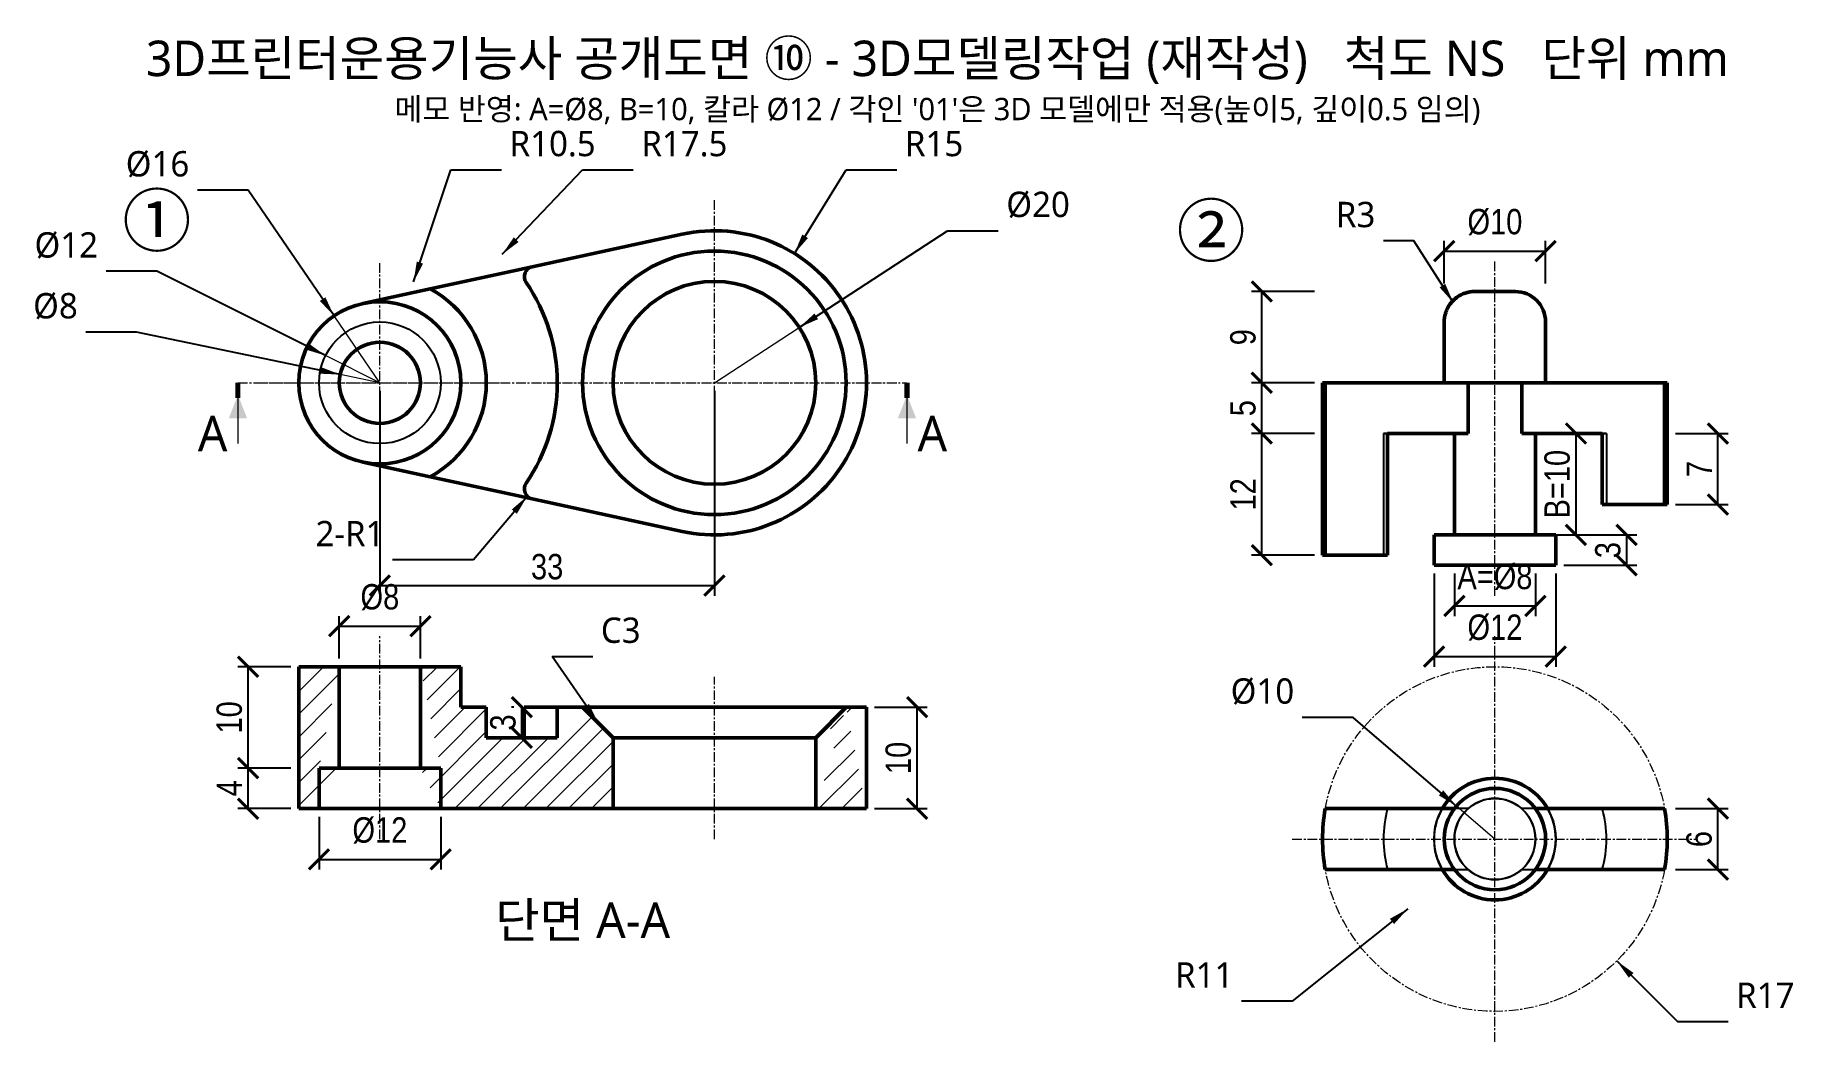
# Model space of a CAD drawing. Header units: millimetres. Extents: x -34 to 139, y -65 to 34.
import ezdxf
from ezdxf.enums import TextEntityAlignment as Align

# ---------------------------------------------------------------- set-up
doc = ezdxf.new("R2010")
doc.units = ezdxf.units.MM
doc.header["$LTSCALE"] = 0.3
doc.linetypes.add('CENTER', pattern=[5.08, 3.175, -0.635, 0.635, -0.635])
for name, color, linetype, lineweight in [('CENTER', 1, 'CENTER', 18), ('DIM', 4, 'Continuous', 18), ('HATCH', 8, 'Continuous', 13), ('HIDDEN', 3, 'Continuous', 25), ('VISIBLE', 7, 'Continuous', 50)]:
    doc.layers.add(name, color=color, linetype=linetype, lineweight=lineweight)
doc.layers.add('TEXT', color=7, linetype='Continuous')
doc.styles.add('KOR', font='malgun.ttf')
doc.styles.add('OpenSansCondensed-Light', font='OpenSansCondensed-Light.ttf')
doc.dimstyles.new('EZDXF', dxfattribs={"dimtxt": 2.5, "dimasz": 2, "dimexe": 1, "dimexo": 0.8, "dimgap": 0.6, "dimtad": 1, "dimdec": 1, "dimlfac": 100, "dimdsep": 46, "dimtxsty": 'OpenSansCondensed-Light', "dimblk": 'ARCHTICK', "dimcen": 2.5, "dimazin": 3, "dimtfac": 0.5, "dimtmove": 2, "dimatfit": 3})

# ---------------------------------------------------------------- blocks, each defined once
blk = doc.blocks.new('_ARCHTICK')
at = {"color": 0, "linetype": 'BYBLOCK', "const_width": 0.15}
blk.add_lwpolyline([(-0.5, -0.5), (0.5, 0.5)], dxfattribs=at)

msp = doc.modelspace()

# ---------------------------------------------------------------- hatches: boundary and pattern name
at = {"layer": 'HATCH'}
h = msp.add_hatch(dxfattribs=at)
h.set_pattern_fill('ANSI31', scale=0.5)
h.paths.add_polyline_path([(-8, -42), (-7.7143, -42), (-7.4286, -42), (-7.1429, -42), (-6.8571, -42), (-6.5714, -42), (-6.2857, -42), (-6, -42), (-6, -38), (-6, -38.5714), (-6, -39.1429), (-6, -39.7143), (-6, -40.2857), (-6, -40.8571), (-6, -41.4286), (-6, -42), (-4, -38), (-4.2857, -38), (-4.5714, -38), (-4.8571, -38), (-5.1429, -38), (-5.4286, -38), (-5.7143, -38), (-6, -38), (-4, -28), (-4, -29.4286), (-4, -30.8571), (-4, -32.2857), (-4, -33.7143), (-4, -35.1429), (-4, -36.5714), (-4, -38), (-4, -28), (-4.5714, -28), (-5.1429, -28), (-5.7143, -28), (-6.2857, -28), (-6.8571, -28), (-7.4286, -28), (-8, -28), (-8, -28), (-8, -28.5714), (-8, -29.1429), (-8, -29.7143), (-8, -30.2857), (-8, -30.8571), (-8, -31.4286), (-8, -32), (-8, -32), (-8, -33.4286), (-8, -34.8571), (-8, -36.2857), (-8, -37.7143), (-8, -39.1429), (-8, -40.5714), (-8, -42)])
h = msp.add_hatch(dxfattribs=at)
h.set_pattern_fill('ANSI31', scale=0.5)
h.paths.add_polyline_path([(10.5, -35), (10.5, -34.5714), (10.5, -34.1429), (10.5, -33.7143), (10.5, -33.2857), (10.5, -32.8571), (10.5, -32.4286), (10.5, -32), (8, -32), (8.3571, -32), (8.7143, -32), (9.0714, -32), (9.4286, -32), (9.7857, -32), (10.1429, -32), (10.5, -32), (8, -32), (8, -31.4286), (8, -30.8571), (8, -30.2857), (8, -29.7143), (8, -29.1429), (8, -28.5714), (8, -28), (8, -28), (7.4286, -28), (6.8571, -28), (6.2857, -28), (5.7143, -28), (5.1429, -28), (4.5714, -28), (4, -28), (4, -38), (4, -36.5714), (4, -35.1429), (4, -33.7143), (4, -32.2857), (4, -30.8571), (4, -29.4286), (4, -28), (6, -38), (5.7143, -38), (5.4286, -38), (5.1429, -38), (4.8571, -38), (4.5714, -38), (4.2857, -38), (4, -38), (6, -42), (6, -41.4286), (6, -40.8571), (6, -40.2857), (6, -39.7143), (6, -39.1429), (6, -38.5714), (6, -38), (6, -42), (8.4286, -42), (10.8571, -42), (13.2857, -42), (15.7143, -42), (18.1429, -42), (20.5714, -42), (23, -42), (23, -42), (23, -41), (23, -40), (23, -39), (23, -38), (23, -37), (23, -36), (23, -35), (23, -35), (22.5714, -34.5714), (22.1429, -34.1429), (21.7143, -33.7143), (21.2857, -33.2857), (20.8571, -32.8571), (20.4286, -32.4286), (20, -32), (17.5, -32), (17.8571, -32), (18.2143, -32), (18.5714, -32), (18.9286, -32), (19.2857, -32), (19.6429, -32), (20, -32), (17.5, -35), (17.5, -34.5714), (17.5, -34.1429), (17.5, -33.7143), (17.5, -33.2857), (17.5, -32.8571), (17.5, -32.4286), (17.5, -32), (17.5, -35), (16.5, -35), (15.5, -35), (14.5, -35), (13.5, -35), (12.5, -35), (11.5, -35), (10.5, -35)])
h = msp.add_hatch(dxfattribs=at)
h.set_pattern_fill('ANSI31', scale=0.5)
h.paths.add_polyline_path([(43, -42), (43, -41), (43, -40), (43, -39), (43, -38), (43, -37), (43, -36), (43, -35), (43, -42), (43.7143, -42), (44.4286, -42), (45.1429, -42), (45.8571, -42), (46.5714, -42), (47.2857, -42), (48, -42), (48, -32), (48, -33.4286), (48, -34.8571), (48, -36.2857), (48, -37.7143), (48, -39.1429), (48, -40.5714), (48, -42), (46, -32), (46.2857, -32), (46.5714, -32), (46.8571, -32), (47.1429, -32), (47.4286, -32), (47.7143, -32), (48, -32), (43, -35), (43.4286, -34.5714), (43.8571, -34.1429), (44.2857, -33.7143), (44.7143, -33.2857), (45.1429, -32.8571), (45.5714, -32.4286), (46, -32)])

# ---------------------------------------------------------------- linework, layer by layer
at = {"layer": 'CENTER'}
for p, q in [((33, -18), (33, 18)), ((0, -12), (0, 12)), ((110, -21), (110, 12)), ((-14, 0), (52, 0)), ((-12, 0), (12, 0)), ((15, 0), (51, 0)), ((0, -45), (0, -25)), ((110, -65), (110, -25)), ((33, -45), (33, -29)), ((90, -45), (130, -45))]:
    msp.add_line(p, q, dxfattribs=at)
msp.add_circle((110, -45), 17, dxfattribs=at)
at = {"layer": 'DIM'}
for p, q in [((0, 0), (-4.5175, 6.6025)), ((33, 0), (41.3761, 5.4627)), ((0, 0), (-5.3666, 2.6833)), ((0, 0), (-3.9159, 0.8158)), ((-14, -1.5), (-14, -6)), ((52, -1.5), (52, -6)), ((110, -45), (106.2037, -41.746))]:
    msp.add_line(p, q, dxfattribs=at)
for points in [[(-14.9, -3.5), (-13.1, -3.5), (-14, -1.2)], [(51.1, -3.5), (52.9, -3.5), (52, -1.2)]]:
    msp.add_solid(points, dxfattribs=at)
at = {"layer": 'HIDDEN'}
for p, q in [((99, -5), (99, -17)), ((121, -5), (121, -12)), ((107.3542, -42), (99.417, -42)), ((107.3542, -42), (106, -42)), ((120.583, -42), (112.6458, -42)), ((114, -42), (112.6458, -42)), ((99.417, -48), (107.3542, -48)), ((106, -48), (107.3542, -48)), ((112.6458, -48), (120.583, -48)), ((112.6458, -48), (114, -48))]:
    msp.add_line(p, q, dxfattribs=at)
for points in [[(99.417, -5), (99.4063, -5), (99.3956, -5), (99.3849, -5), (99.3742, -5), (99.3635, -5), (99.3528, -5), (99.3421, -5), (99.3315, -5), (99.3208, -5), (99.3101, -5), (99.2994, -5), (99.2887, -5), (99.278, -5), (99.2673, -5), (99.2566, -5), (99.2459, -5), (99.2352, -5), (99.2245, -5), (99.2138, -5), (99.2032, -5), (99.1925, -5), (99.1818, -5), (99.1711, -5), (99.1604, -5), (99.1497, -5), (99.139, -5), (99.1283, -5), (99.1176, -5), (99.1069, -5), (99.0962, -5), (99.0855, -5), (99.0748, -5), (99.0642, -5), (99.0535, -5), (99.0428, -5), (99.0321, -5), (99.0214, -5), (99.0107, -5), (99, -5)], [(99, -5), (99.0107, -5), (99.0214, -5), (99.0321, -5), (99.0428, -5), (99.0535, -5), (99.0642, -5), (99.0748, -5), (99.0855, -5), (99.0962, -5), (99.1069, -5), (99.1176, -5), (99.1283, -5), (99.139, -5), (99.1497, -5), (99.1604, -5), (99.1711, -5), (99.1818, -5), (99.1925, -5), (99.2032, -5), (99.2138, -5), (99.2245, -5), (99.2352, -5), (99.2459, -5), (99.2566, -5), (99.2673, -5), (99.278, -5), (99.2887, -5), (99.2994, -5), (99.3101, -5), (99.3208, -5), (99.3315, -5), (99.3421, -5), (99.3528, -5), (99.3635, -5), (99.3742, -5), (99.3849, -5), (99.3956, -5), (99.4063, -5), (99.417, -5)], [(120.583, -5), (120.5937, -5), (120.6044, -5), (120.6151, -5), (120.6258, -5), (120.6365, -5), (120.6472, -5), (120.6579, -5), (120.6685, -5), (120.6792, -5), (120.6899, -5), (120.7006, -5), (120.7113, -5), (120.722, -5), (120.7327, -5), (120.7434, -5), (120.7541, -5), (120.7648, -5), (120.7755, -5), (120.7862, -5), (120.7968, -5), (120.8075, -5), (120.8182, -5), (120.8289, -5), (120.8396, -5), (120.8503, -5), (120.861, -5), (120.8717, -5), (120.8824, -5), (120.8931, -5), (120.9038, -5), (120.9145, -5), (120.9252, -5), (120.9358, -5), (120.9465, -5), (120.9572, -5), (120.9679, -5), (120.9786, -5), (120.9893, -5), (121, -5)], [(121, -5), (120.9893, -5), (120.9786, -5), (120.9679, -5), (120.9572, -5), (120.9465, -5), (120.9358, -5), (120.9252, -5), (120.9145, -5), (120.9038, -5), (120.8931, -5), (120.8824, -5), (120.8717, -5), (120.861, -5), (120.8503, -5), (120.8396, -5), (120.8289, -5), (120.8182, -5), (120.8075, -5), (120.7968, -5), (120.7862, -5), (120.7755, -5), (120.7648, -5), (120.7541, -5), (120.7434, -5), (120.7327, -5), (120.722, -5), (120.7113, -5), (120.7006, -5), (120.6899, -5), (120.6792, -5), (120.6685, -5), (120.6579, -5), (120.6472, -5), (120.6365, -5), (120.6258, -5), (120.6151, -5), (120.6044, -5), (120.5937, -5), (120.583, -5)]]:
    msp.add_lwpolyline(points, dxfattribs=at)
for centre, radius in [((0, 0), 6), ((0, 0), 6), ((110, -45), 6), ((110, -45), 4)]:
    msp.add_circle(centre, radius, dxfattribs=at)
for radius, start, end in [(4, 48.590378, 131.409622), (11, 164.17338, 195.82662), (11, 164.17338, 195.82662), (6, 150, 210), (4, 131.409622, 228.590378), (4, 0, 48.590378), (6, 0, 30), (11, 344.17338, 15.82662), (11, 344.17338, 15.82662), (4, 311.409622, 0), (6, 330, 0), (4, 228.590378, 311.409622)]:
    msp.add_arc((110, -45), radius, start, end, dxfattribs=at)
at = {"layer": 'VISIBLE'}
for p, q in [((15.0379, 11.4504), (29.8182, 14.6587)), ((4.949, 9.2605), (13.5132, 11.1195)), ((13.5132, 11.1195), (15.0379, 11.4504)), ((-1.697, 7.8179), (4.949, 9.2605)), ((105, 6), (105, 0)), ((115, 0), (115, 6)), ((93, 0), (93, -17)), ((93.2668, 0), (106, 0)), ((93.2668, 0), (93.2668, -17)), ((107.3542, 0), (107.3542, -5)), ((112.6458, 0), (112.6458, -5)), ((114, 0), (126.7332, 0)), ((126.7332, -12), (126.7332, 0)), ((127, 0), (127, -12)), ((99.417, -5), (107.3542, -5)), ((99.417, -5), (99.417, -17)), ((106, -5), (106, -15)), ((112.6458, -5), (120.583, -5)), ((114, -15), (114, -5)), ((120.583, -5), (120.583, -12)), ((4.949, -9.2605), (-1.697, -7.8179)), ((13.5132, -11.1195), (4.949, -9.2605)), ((13.5132, -11.1195), (15.0379, -11.4504)), ((29.8182, -14.6587), (15.0379, -11.4504)), ((120.583, -12), (126.7332, -12)), ((104, -15), (104, -18)), ((116, -18), (116, -15)), ((93.2668, -17), (99.417, -17)), ((-8, -28), (-8, -32)), ((-4, -28), (-8, -28)), ((-4, -28), (-4, -38)), ((8, -28), (4, -28)), ((4, -38), (4, -28)), ((8, -32), (8, -28)), ((-8, -32), (-8, -42)), ((8, -32), (10.5, -32)), ((10.5, -35), (10.5, -32)), ((14.25, -32), (14.25, -35)), ((17.5, -32), (20, -32)), ((17.5, -35), (17.5, -32)), ((23, -35), (20, -32)), ((43, -35), (46, -32)), ((46, -32), (48, -32)), ((48, -32), (48, -42)), ((17.5, -35), (10.5, -35)), ((23, -42), (23, -35)), ((43, -42), (43, -35)), ((-4, -38), (-6, -38)), ((-6, -38), (-6, -42)), ((6, -38), (4, -38)), ((6, -42), (6, -38)), ((-8, -42), (-6, -42)), ((6, -42), (23, -42)), ((43, -42), (48, -42)), ((106, -42), (93.2668, -42)), ((126.7332, -42), (114, -42)), ((93.2668, -48), (106, -48)), ((114, -48), (126.7332, -48))]:
    msp.add_line(p, q, dxfattribs=at)
for points in [[(105, 6), (105.0024, 6.1208), (105.0097, 6.2414), (105.0219, 6.3616), (105.0388, 6.4812), (105.0606, 6.6001), (105.0872, 6.7179), (105.1184, 6.8347), (105.1544, 6.95), (105.195, 7.0638), (105.2401, 7.1759), (105.2896, 7.2861), (105.3436, 7.3942), (105.4019, 7.5), (105.4644, 7.6034), (105.531, 7.7042), (105.6017, 7.8022), (105.6762, 7.8973), (105.7545, 7.9894), (105.8364, 8.0782), (105.9218, 8.1636), (106.0106, 8.2455), (106.1027, 8.3238), (106.1978, 8.3983), (106.2958, 8.469), (106.3966, 8.5356), (106.5, 8.5981), (106.6058, 8.6564), (106.7139, 8.7104), (106.8241, 8.7599), (106.9362, 8.805), (107.05, 8.8456), (107.1653, 8.8816), (107.2821, 8.9128), (107.3999, 8.9394), (107.5188, 8.9611), (107.6384, 8.9781), (107.7586, 8.9903), (107.8792, 8.9976), (108, 9)], [(108, 9), (108.1026, 9), (108.2051, 9), (108.3077, 9), (108.4103, 9), (108.5128, 9), (108.6154, 9), (108.7179, 9), (108.8205, 9), (108.9231, 9), (109.0256, 9), (109.1282, 9), (109.2308, 9), (109.3333, 9), (109.4359, 9), (109.5385, 9), (109.641, 9), (109.7436, 9), (109.8462, 9), (109.9487, 9), (110.0513, 9), (110.1538, 9), (110.2564, 9), (110.359, 9), (110.4615, 9), (110.5641, 9), (110.6667, 9), (110.7692, 9), (110.8718, 9), (110.9744, 9), (111.0769, 9), (111.1795, 9), (111.2821, 9), (111.3846, 9), (111.4872, 9), (111.5897, 9), (111.6923, 9), (111.7949, 9), (111.8974, 9), (112, 9)], [(93, 0), (93.0068, 0), (93.0137, 0), (93.0205, 0), (93.0274, 0), (93.0342, 0), (93.041, 0), (93.0479, 0), (93.0547, 0), (93.0616, 0), (93.0684, 0), (93.0753, 0), (93.0821, 0), (93.0889, 0), (93.0958, 0), (93.1026, 0), (93.1095, 0), (93.1163, 0), (93.1231, 0), (93.13, 0), (93.1368, 0), (93.1437, 0), (93.1505, 0), (93.1573, 0), (93.1642, 0), (93.171, 0), (93.1779, 0), (93.1847, 0), (93.1915, 0), (93.1984, 0), (93.2052, 0), (93.2121, 0), (93.2189, 0), (93.2258, 0), (93.2326, 0), (93.2394, 0), (93.2463, 0), (93.2531, 0), (93.26, 0), (93.2668, 0)], [(106, 0), (106.2051, 0), (106.4103, 0), (106.6154, 0), (106.8205, 0), (107.0256, 0), (107.2308, 0), (107.4359, 0), (107.641, 0), (107.8462, 0), (108.0513, 0), (108.2564, 0), (108.4615, 0), (108.6667, 0), (108.8718, 0), (109.0769, 0), (109.2821, 0), (109.4872, 0), (109.6923, 0), (109.8974, 0), (110.1026, 0), (110.3077, 0), (110.5128, 0), (110.7179, 0), (110.9231, 0), (111.1282, 0), (111.3333, 0), (111.5385, 0), (111.7436, 0), (111.9487, 0), (112.1538, 0), (112.359, 0), (112.5641, 0), (112.7692, 0), (112.9744, 0), (113.1795, 0), (113.3846, 0), (113.5897, 0), (113.7949, 0), (114, 0)], [(127, 0), (126.9932, 0), (126.9863, 0), (126.9795, 0), (126.9726, 0), (126.9658, 0), (126.959, 0), (126.9521, 0), (126.9453, 0), (126.9384, 0), (126.9316, 0), (126.9247, 0), (126.9179, 0), (126.9111, 0), (126.9042, 0), (126.8974, 0), (126.8905, 0), (126.8837, 0), (126.8769, 0), (126.87, 0), (126.8632, 0), (126.8563, 0), (126.8495, 0), (126.8427, 0), (126.8358, 0), (126.829, 0), (126.8221, 0), (126.8153, 0), (126.8085, 0), (126.8016, 0), (126.7948, 0), (126.7879, 0), (126.7811, 0), (126.7742, 0), (126.7674, 0), (126.7606, 0), (126.7537, 0), (126.7469, 0), (126.74, 0), (126.7332, 0)], [(126.7332, -12), (126.74, -12), (126.7469, -12), (126.7537, -12), (126.7606, -12), (126.7674, -12), (126.7742, -12), (126.7811, -12), (126.7879, -12), (126.7948, -12), (126.8016, -12), (126.8085, -12), (126.8153, -12), (126.8221, -12), (126.829, -12), (126.8358, -12), (126.8427, -12), (126.8495, -12), (126.8563, -12), (126.8632, -12), (126.87, -12), (126.8769, -12), (126.8837, -12), (126.8905, -12), (126.8974, -12), (126.9042, -12), (126.9111, -12), (126.9179, -12), (126.9247, -12), (126.9316, -12), (126.9384, -12), (126.9453, -12), (126.9521, -12), (126.959, -12), (126.9658, -12), (126.9726, -12), (126.9795, -12), (126.9863, -12), (126.9932, -12), (127, -12)], [(104, -15), (104.3077, -15), (104.6154, -15), (104.9231, -15), (105.2308, -15), (105.5385, -15), (105.8462, -15), (106.1538, -15), (106.4615, -15), (106.7692, -15), (107.0769, -15), (107.3846, -15), (107.6923, -15), (108, -15), (108.3077, -15), (108.6154, -15), (108.9231, -15), (109.2308, -15), (109.5385, -15), (109.8462, -15), (110.1538, -15), (110.4615, -15), (110.7692, -15), (111.0769, -15), (111.3846, -15), (111.6923, -15), (112, -15), (112.3077, -15), (112.6154, -15), (112.9231, -15), (113.2308, -15), (113.5385, -15), (113.8462, -15), (114.1538, -15), (114.4615, -15), (114.7692, -15), (115.0769, -15), (115.3846, -15), (115.6923, -15), (116, -15)], [(93, -17), (93.0068, -17), (93.0137, -17), (93.0205, -17), (93.0274, -17), (93.0342, -17), (93.041, -17), (93.0479, -17), (93.0547, -17), (93.0616, -17), (93.0684, -17), (93.0753, -17), (93.0821, -17), (93.0889, -17), (93.0958, -17), (93.1026, -17), (93.1095, -17), (93.1163, -17), (93.1231, -17), (93.13, -17), (93.1368, -17), (93.1437, -17), (93.1505, -17), (93.1573, -17), (93.1642, -17), (93.171, -17), (93.1779, -17), (93.1847, -17), (93.1915, -17), (93.1984, -17), (93.2052, -17), (93.2121, -17), (93.2189, -17), (93.2258, -17), (93.2326, -17), (93.2394, -17), (93.2463, -17), (93.2531, -17), (93.26, -17), (93.2668, -17)], [(104, -18), (104.3077, -18), (104.6154, -18), (104.9231, -18), (105.2308, -18), (105.5385, -18), (105.8462, -18), (106.1538, -18), (106.4615, -18), (106.7692, -18), (107.0769, -18), (107.3846, -18), (107.6923, -18), (108, -18), (108.3077, -18), (108.6154, -18), (108.9231, -18), (109.2308, -18), (109.5385, -18), (109.8462, -18), (110.1538, -18), (110.4615, -18), (110.7692, -18), (111.0769, -18), (111.3846, -18), (111.6923, -18), (112, -18), (112.3077, -18), (112.6154, -18), (112.9231, -18), (113.2308, -18), (113.5385, -18), (113.8462, -18), (114.1538, -18), (114.4615, -18), (114.7692, -18), (115.0769, -18), (115.3846, -18), (115.6923, -18), (116, -18)], [(-4, -28), (-3.7949, -28), (-3.5897, -28), (-3.3846, -28), (-3.1795, -28), (-2.9744, -28), (-2.7692, -28), (-2.5641, -28), (-2.359, -28), (-2.1538, -28), (-1.9487, -28), (-1.7436, -28), (-1.5385, -28), (-1.3333, -28), (-1.1282, -28), (-0.9231, -28), (-0.7179, -28), (-0.5128, -28), (-0.3077, -28), (-0.1026, -28), (0.1026, -28), (0.3077, -28), (0.5128, -28), (0.7179, -28), (0.9231, -28), (1.1282, -28), (1.3333, -28), (1.5385, -28), (1.7436, -28), (1.9487, -28), (2.1538, -28), (2.359, -28), (2.5641, -28), (2.7692, -28), (2.9744, -28), (3.1795, -28), (3.3846, -28), (3.5897, -28), (3.7949, -28), (4, -28)], [(8, -32), (8.0641, -32), (8.1282, -32), (8.1923, -32), (8.2564, -32), (8.3205, -32), (8.3846, -32), (8.4487, -32), (8.5128, -32), (8.5769, -32), (8.641, -32), (8.7051, -32), (8.7692, -32), (8.8333, -32), (8.8974, -32), (8.9615, -32), (9.0256, -32), (9.0897, -32), (9.1538, -32), (9.2179, -32), (9.2821, -32), (9.3462, -32), (9.4103, -32), (9.4744, -32), (9.5385, -32), (9.6026, -32), (9.6667, -32), (9.7308, -32), (9.7949, -32), (9.859, -32), (9.9231, -32), (9.9872, -32), (10.0513, -32), (10.1154, -32), (10.1795, -32), (10.2436, -32), (10.3077, -32), (10.3718, -32), (10.4359, -32), (10.5, -32)], [(14.25, -32), (14.2545, -32), (14.259, -32), (14.2635, -32), (14.268, -32), (14.2725, -32), (14.277, -32), (14.2815, -32), (14.286, -32), (14.2905, -32), (14.295, -32), (14.2995, -32), (14.3041, -32), (14.3086, -32), (14.3131, -32), (14.3176, -32), (14.3221, -32), (14.3266, -32), (14.3311, -32), (14.3356, -32), (14.3401, -32), (14.3446, -32), (14.3491, -32), (14.3536, -32), (14.3581, -32), (14.3626, -32), (14.3671, -32), (14.3716, -32), (14.3761, -32), (14.3806, -32), (14.3851, -32), (14.3896, -32), (14.3941, -32), (14.3986, -32), (14.4032, -32), (14.4077, -32), (14.4122, -32), (14.4167, -32), (14.4212, -32), (14.4257, -32)], [(14.4257, -32), (14.5045, -32), (14.5833, -32), (14.6622, -32), (14.741, -32), (14.8198, -32), (14.8986, -32), (14.9775, -32), (15.0563, -32), (15.1351, -32), (15.214, -32), (15.2928, -32), (15.3716, -32), (15.4504, -32), (15.5293, -32), (15.6081, -32), (15.6869, -32), (15.7658, -32), (15.8446, -32), (15.9234, -32), (16.0023, -32), (16.0811, -32), (16.1599, -32), (16.2387, -32), (16.3176, -32), (16.3964, -32), (16.4752, -32), (16.5541, -32), (16.6329, -32), (16.7117, -32), (16.7905, -32), (16.8694, -32), (16.9482, -32), (17.027, -32), (17.1059, -32), (17.1847, -32), (17.2635, -32), (17.3423, -32), (17.4212, -32), (17.5, -32)], [(46, -32), (45.3333, -32), (44.6667, -32), (44, -32), (43.3333, -32), (42.6667, -32), (42, -32), (41.3333, -32), (40.6667, -32), (40, -32), (39.3333, -32), (38.6667, -32), (38, -32), (37.3333, -32), (36.6667, -32), (36, -32), (35.3333, -32), (34.6667, -32), (34, -32), (33.3333, -32), (32.6667, -32), (32, -32), (31.3333, -32), (30.6667, -32), (30, -32), (29.3333, -32), (28.6667, -32), (28, -32), (27.3333, -32), (26.6667, -32), (26, -32), (25.3333, -32), (24.6667, -32), (24, -32), (23.3333, -32), (22.6667, -32), (22, -32), (21.3333, -32), (20.6667, -32), (20, -32)], [(43, -35), (42.4872, -35), (41.9744, -35), (41.4615, -35), (40.9487, -35), (40.4359, -35), (39.9231, -35), (39.4103, -35), (38.8974, -35), (38.3846, -35), (37.8718, -35), (37.359, -35), (36.8462, -35), (36.3333, -35), (35.8205, -35), (35.3077, -35), (34.7949, -35), (34.2821, -35), (33.7692, -35), (33.2564, -35), (32.7436, -35), (32.2308, -35), (31.7179, -35), (31.2051, -35), (30.6923, -35), (30.1795, -35), (29.6667, -35), (29.1538, -35), (28.641, -35), (28.1282, -35), (27.6154, -35), (27.1026, -35), (26.5897, -35), (26.0769, -35), (25.5641, -35), (25.0513, -35), (24.5385, -35), (24.0256, -35), (23.5128, -35), (23, -35)], [(-4, -38), (-3.7949, -38), (-3.5897, -38), (-3.3846, -38), (-3.1795, -38), (-2.9744, -38), (-2.7692, -38), (-2.5641, -38), (-2.359, -38), (-2.1538, -38), (-1.9487, -38), (-1.7436, -38), (-1.5385, -38), (-1.3333, -38), (-1.1282, -38), (-0.9231, -38), (-0.7179, -38), (-0.5128, -38), (-0.3077, -38), (-0.1026, -38), (0.1026, -38), (0.3077, -38), (0.5128, -38), (0.7179, -38), (0.9231, -38), (1.1282, -38), (1.3333, -38), (1.5385, -38), (1.7436, -38), (1.9487, -38), (2.1538, -38), (2.359, -38), (2.5641, -38), (2.7692, -38), (2.9744, -38), (3.1795, -38), (3.3846, -38), (3.5897, -38), (3.7949, -38), (4, -38)], [(-6, -42), (-5.6923, -42), (-5.3846, -42), (-5.0769, -42), (-4.7692, -42), (-4.4615, -42), (-4.1538, -42), (-3.8462, -42), (-3.5385, -42), (-3.2308, -42), (-2.9231, -42), (-2.6154, -42), (-2.3077, -42), (-2, -42), (-1.6923, -42), (-1.3846, -42), (-1.0769, -42), (-0.7692, -42), (-0.4615, -42), (-0.1538, -42), (0.1538, -42), (0.4615, -42), (0.7692, -42), (1.0769, -42), (1.3846, -42), (1.6923, -42), (2, -42), (2.3077, -42), (2.6154, -42), (2.9231, -42), (3.2308, -42), (3.5385, -42), (3.8462, -42), (4.1538, -42), (4.4615, -42), (4.7692, -42), (5.0769, -42), (5.3846, -42), (5.6923, -42), (6, -42)], [(43, -42), (42.4872, -42), (41.9744, -42), (41.4615, -42), (40.9487, -42), (40.4359, -42), (39.9231, -42), (39.4103, -42), (38.8974, -42), (38.3846, -42), (37.8718, -42), (37.359, -42), (36.8462, -42), (36.3333, -42), (35.8205, -42), (35.3077, -42), (34.7949, -42), (34.2821, -42), (33.7692, -42), (33.2564, -42), (32.7436, -42), (32.2308, -42), (31.7179, -42), (31.2051, -42), (30.6923, -42), (30.1795, -42), (29.6667, -42), (29.1538, -42), (28.641, -42), (28.1282, -42), (27.6154, -42), (27.1026, -42), (26.5897, -42), (26.0769, -42), (25.5641, -42), (25.0513, -42), (24.5385, -42), (24.0256, -42), (23.5128, -42), (23, -42)]]:
    msp.add_lwpolyline(points, dxfattribs=at)
at = {"layer": 'VISIBLE', "const_width": 0.5}
for points in [[(-14, 0), (-14, -1.5)], [(52, 0), (52, -1.5)]]:
    msp.add_lwpolyline(points, dxfattribs=at)
at = {"layer": 'VISIBLE'}
for centre, radius in [((33, 0), 13), ((33, 0), 10), ((0, 0), 8), ((0, 0), 4), ((110, -45), 5)]:
    msp.add_circle(centre, radius, dxfattribs=at)
for centre, radius, start, end in [((33, 0), 15, 257.75331, 102.24669), ((15.25, 10.4732), 1, 102.24669, 214.479962), ((0, 0), 10.5, 0, 61.879096), ((0, 0), 17.5, 0, 34.479962), ((112, 6), 3, 0, 90), ((0, 0), 10.5, 298.120904, 0), ((0, 0), 17.5, 325.520038, 0), ((15.25, -10.4732), 1, 145.520038, 257.75331), ((110, -45), 6, 30, 150), ((110, -45), 17, 169.835751, 190.164249), ((110, -45), 17, 349.835751, 10.164249), ((110, -45), 6, 210, 330)]:
    msp.add_arc(centre, radius, start, end, dxfattribs=at)

# ---------------------------------------------------------------- texts
at = {"layer": 'DIM', "style": 'KOR'}
for s, p in [('R10.5', (12.8, 21.6)), ('R17.5', (25.8, 21.6)), ('R15', (51.8, 21.6)), ('%%c20', (61.8, 15.6)), ('C3', (21.8, -26.4)), ('R17', (133.8, -62.4))]:
    msp.add_text(s, height=2.5, dxfattribs=at).set_placement(p, align=Align.BOTTOM_LEFT)
for s, p in [('%%c16', (-18.8, 19.6)), ('R3', (98.2, 14.6)), ('%%c12', (-27.8, 11.6)), ('%%c8', (-29.8, 5.6)), ('2-R1', (0.45, -16.8732)), ('%%c10', (90.2, -32.4)), ('R11', (84.2, -60.4))]:
    msp.add_text(s, height=2.5, dxfattribs=at).set_placement(p, align=Align.BOTTOM_RIGHT)
at = {"layer": 'TEXT', "style": 'KOR'}
for s, height, p in [('3D프린터운용기능사 공개도면 ⑩ - 3D모델링작업 (재작성)   척도 NS   단위 mm', 3.5, (55, 32)), ("메모 반영: A=%%c8, B=10, 칼라 %%c12 / 각인 '01'은 3D 모델에만 적용(높이5, 깊이0.5 임의)", 2.2, (55, 27)), ('①', 5, (-22, 16)), ('②', 5, (82, 15)), ('A', 3.5, (-16.5, -5)), ('A', 3.5, (54.5, -5)), ('단면 A-A', 3.5, (20, -53))]:
    msp.add_text(s, height=height, dxfattribs=at).set_placement(p, align=Align.MIDDLE_CENTER)

# ---------------------------------------------------------------- dimensions: what is measured, and where the dimension line sits
at = {"layer": 'DIM'}
for base, p1, p2, text in [((105, 13), (105, 9), (115, 9), '%%c10'), ((0, -20), (0, 0), (33, 0), '33'), ((104, -27), (104, -18), (116, -18), '%%c12'), ((106, -22), (106, -18), (114, -18), 'A=%%c8'), ((-4, -24), (-4, -28), (4, -28), '%%c8'), ((-6, -47), (-6, -42), (6, -42), '%%c12')]:
    msp.add_linear_dim(base=base, p1=p1, p2=p2, text=text, dimstyle='EZDXF', dxfattribs=at).render()
for base, p1, p2, text in [((87, 0), (93, 0), (93, 9), '9'), ((87, -5), (93, -5), (93, 0), '5'), ((87, -17), (93, -17), (93, -5), '12'), ((118, -15), (114, -15), (114, -5), 'B=10'), ((132, -12), (127, -12), (127, -5), '7'), ((123, -18), (116, -18), (116, -15), '3'), ((-13, -38), (-8, -38), (-8, -28), '10'), ((14, -35), (14, -35), (14, -32), '3'), ((53, -42), (48, -42), (48, -32), '10'), ((-13, -42), (-8, -42), (-8, -38), '4'), ((132, -48), (127, -48), (127, -42), '6')]:
    msp.add_linear_dim(base=base, p1=p1, p2=p2, angle=90, text=text, dimstyle='EZDXF', dxfattribs=at).render()

# ---------------------------------------------------------------- leaders
for points in [[(3.3204, 9.9612), (7, 21), (12, 21)], [(12.069, 12.6724), (20, 21), (25, 21)], [(40.8953, 12.754), (46, 21), (51, 21)], [(-4.5175, 6.6025), (-13, 19), (-18, 19)], [(41.3761, 5.4627), (56, 15), (61, 15)], [(105.9, 7.9), (102, 14), (99, 14)], [(-5.3666, 2.6833), (-22, 11), (-27, 11)], [(-3.9159, 0.8158), (-24, 5), (-29, 5)], [(14.55, -11.1732), (9.25, -17.4732), (1.25, -17.4732)], [(21.5, -33.5), (17, -27), (21, -27)], [(106.2037, -41.746), (96, -33), (91, -33)], [(101.4104, -51.8716), (90, -61), (85, -61)], [(122.0208, -57.0208), (128, -63), (133, -63)]]:
    msp.add_leader(points, dimstyle='EZDXF', dxfattribs=at)

doc.saveas('drawing.dxf')
